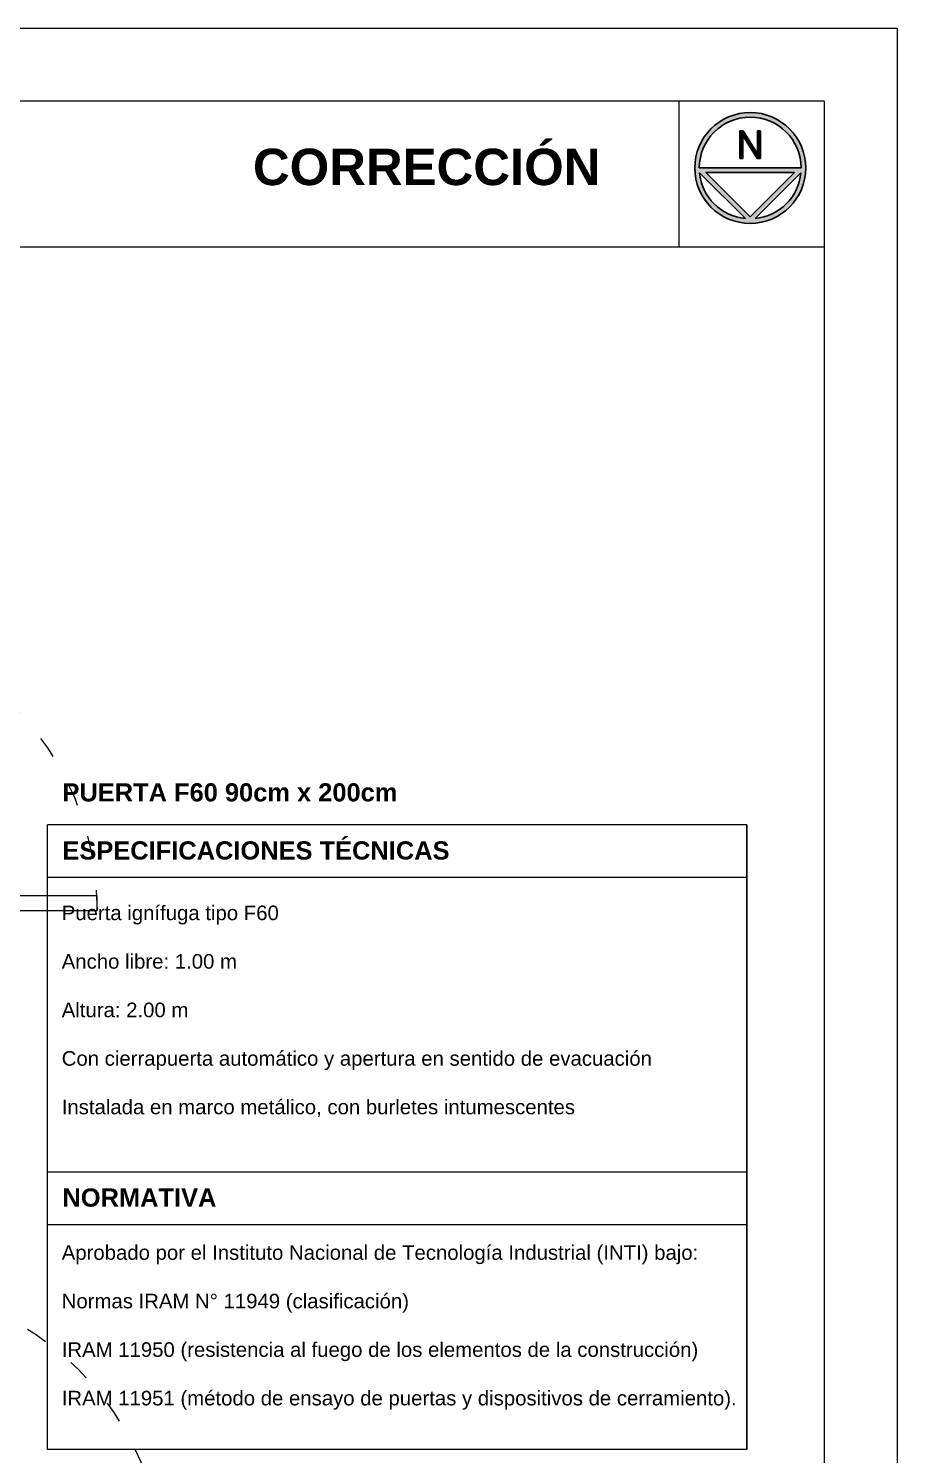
# Model space of a CAD drawing. Header units: millimetres. Extents: x -7 to 1246, y -1 to 1401.
# Drawn here: x 248.09 to 260.03, y 9.27 to 28.86 of the extents above; entities that cross this region are included whole.
import ezdxf

# ---------------------------------------------------------------- set-up
doc = ezdxf.new("R2010")
doc.units = ezdxf.units.MM
doc.linetypes.add('ACAD_ISO03W100', pattern=[30, 12, -18])
for name, color, linetype, lineweight in [('Carpinterias', 252, 'Continuous', 13), ('HATCH', 250, 'Continuous', 15), ('Mobiliario', 253, 'Continuous', 5), ('Textos', 250, 'Continuous', 15), ('Vista', 252, 'Continuous', 13)]:
    doc.layers.add(name, color=color, linetype=linetype, lineweight=lineweight)
doc.styles.add('Estilo_Generado_2', font='GOTHICB.TTF')
doc.styles.add('Juan', font='arial.ttf')

# ---------------------------------------------------------------- blocks, each defined once
blk = doc.blocks.new('ca_norte11')
at = {"layer": 'HATCH'}
h = blk.add_hatch(color=256, dxfattribs=at)
h.dxf.hatch_style = 1
h.paths.add_polyline_path([(14.2, -89.4), (10.3, -89.4), (10.3, -121), (-9.5, -89.4), (-14, -89.4), (-14, -127.2), (-10.1, -127.2), (-10.1, -95.6), (9.7, -127.2), (14.2, -127.2)], flags=0)
h.paths.add_polyline_path([(-76.2, -76.2, 1), (76.2, -76.2, 1)])
h.paths.add_polyline_path([(-60.9, -69.9), (0, -9), (60.9, -69.9)], flags=16)
h.paths.add_polyline_path([(69.9, -76.2, -1), (-69.9, -76.2)], flags=16)
h.paths.add_polyline_path([(14.2, -89.4), (14.2, -127.2), (9.7, -127.2), (-10.1, -95.6), (-10.1, -127.2), (-14, -127.2), (-14, -89.4), (-9.5, -89.4), (10.3, -121), (10.3, -89.4)], flags=0)
h.paths.add_polyline_path([(6.7, -6.7, -0.359245), (69.5, -69.5)], flags=16)
h.paths.add_polyline_path([(-69.5, -69.5, -0.359245), (-6.7, -6.7)], flags=16)
at = {"layer": 'HATCH', "true_color": 0x000000}
h = blk.add_hatch(dxfattribs=at)
h.set_pattern_fill('ANSI31', color=18, scale=0.016)
h.paths.add_polyline_path([(14.2, -89.4), (10.3, -89.4), (10.3, -121), (-9.5, -89.4), (-14, -89.4), (-14, -127.2), (-10.1, -127.2), (-10.1, -95.6), (9.7, -127.2), (14.2, -127.2)])
for p, q in [((-6.7, -6.7), (-69.5, -69.5)), ((0, -9), (-60.9, -69.9)), ((60.9, -69.9), (0, -9)), ((69.5, -69.5), (6.7, -6.7)), ((-69.9, -76.2), (69.9, -76.2)), ((-60.9, -69.9), (60.9, -69.9))]:
    blk.add_line(p, q)
blk.add_lwpolyline([(-14, -127.2), (-10.1, -127.2), (-10.1, -95.6), (9.7, -127.2), (14.2, -127.2), (14.2, -89.4), (10.3, -89.4), (10.3, -121), (-9.5, -89.4), (-14, -89.4)], close=True)
blk.add_circle((0, -76.2), 76.2)
for start, end in [(95.4788, 174.5212), (5.4788, 84.5212), (180, 0)]:
    blk.add_arc((0, -76.2), 69.9, start, end)
blk = doc.blocks.new('*U73')
at = {"transparency": 33554687}
for p, q in [((0, 0), (0.05, 0)), ((0.9, 0), (0.85, 0))]:
    blk.add_line(p, q, dxfattribs=at)
blk.add_lwpolyline([(0.05, 0), (0.05, 0.8), (0.09, 0.8), (0.09, 0)], close=True, dxfattribs=at)
at = {"linetype": 'ACAD_ISO03W100', "ltscale": 0.005, "transparency": 33554687}
blk.add_arc((0.05, 0), 0.8, 360, 90, dxfattribs=at)
blk = doc.blocks.new('*U302')
at = {"transparency": 33554687}
for p, q in [((0, 0), (0.05, 0)), ((0.9, 0), (0.85, 0))]:
    blk.add_line(p, q, dxfattribs=at)
blk.add_lwpolyline([(0.05, 0), (0.05, 0.8), (0.09, 0.8), (0.09, 0)], close=True, dxfattribs=at)
at = {"linetype": 'ACAD_ISO03W100', "ltscale": 0.005, "transparency": 33554687}
blk.add_arc((0.05, 0), 0.8, 360, 90, dxfattribs=at)
blk = doc.blocks.new('esc pvpv')
at = {"layer": 'Carpinterias', "transparency": 33554687, "xscale": -1, "rotation": 270}
for name, p in [('*U302', (204.0015, 267.7686)), ('*U73', (204.184, 265.9416))]:
    blk.add_blockref(name, p, dxfattribs=at)

msp = doc.modelspace()

# ---------------------------------------------------------------- linework, layer by layer
msp.add_line((257.958, 17.921), (257.958, 9.336))
at = {"lineweight": 13}
msp.add_lwpolyline([(218.025, -0.835), (260.025, -0.835), (260.025, 28.865), (218.025, 28.865)], close=True, dxfattribs=at)
at = {"lineweight": 13, "ltscale": 0.05}
msp.add_lwpolyline([(220.725, 0.165), (259.025, 0.165), (259.025, 27.865), (218.225, 27.865)], dxfattribs=at)
at = {"lineweight": 13}
for points in [[(257.958, 17.921), (248.353, 17.921)], [(257.958, 9.336), (248.353, 9.336), (248.353, 17.921)], [(248.353, 17.202), (257.958, 17.202)], [(257.958, 13.15), (248.353, 13.15)], [(248.353, 12.431), (257.958, 12.431)]]:
    msp.add_lwpolyline(points, dxfattribs=at)
at = {"layer": 'Vista'}
for p, q in [((257.025, 25.865), (257.025, 27.865)), ((220.725, 25.865), (259.025, 25.865))]:
    msp.add_line(p, q, dxfattribs=at)

# ---------------------------------------------------------------- block references
at = {"xscale": 5, "yscale": 5, "zscale": 5}
msp.add_blockref('esc pvpv', (-774.973, -1322.348), dxfattribs=at)
at = {"lineweight": 5, "xscale": 0.009999999999999985, "yscale": 0.009999999999999985, "zscale": 0.009999999999999985, "rotation": 180}
msp.add_blockref('ca_norte11', (258.003, 26.186), dxfattribs=at)

# ---------------------------------------------------------------- texts
at = {"layer": 'Mobiliario', "color": 18, "true_color": 0x000000, "insert": (251.173, 27.213), "char_height": 0.35, "attachment_point": 1, "style": 'Juan'}
msp.add_mtext_dynamic_manual_height_columns('{\\fArial|b1|i0|c0|p34;\\H1.42857x;\\C1;CORRECCIÓN }', width=12.8122, gutter_width=12.5, heights=[1.803], dxfattribs=at)
at = {"layer": 'Textos', "linetype": 'Continuous', "attachment_point": 3, "style": 'Estilo_Generado_2'}
for s, insert, char_height, width in [('\\A1;\\pxql;{\\fArial|b1|i0|c0|p34;PUERTA F60 90cm x 200cm}', (266.736, 18.493), 0.25, 18.17931), ('\\A1;\\pxql;{\\fArial|b1|i0|c0|p34;ESPECIFICACIONES TÉCNICAS}', (266.736, 17.695), 0.25, 18.17931), ('\\A1;\\pxql;{\\f@Arial Unicode MS|b0|i0|c0|p34;Puerta ignífuga tipo F60^J^JAncho libre: 1.00 m^J^JAltura: 2.00 m^J^JCon cierrapuerta automático y apertura en sentido de evacuación^J^JInstalada en marco metálico, con burletes intumescentes\\P\\P\\P\\P\\P\\PAprobado por el Instituto Nacional de Tecnología Industrial (INTI) bajo:\\P^JNormas IRAM N° 11949 (clasificación)\\P^JIRAM 11950 (resistencia al fuego de los elementos de la construcción)\\P\\PIRAM 11951 (método de ensayo de puertas y dispositivos de cerramiento).}', (261.537, 16.812), 0.2, 12.99033), ('\\A1;\\pxql;{\\fArial|b1|i0|c0|p34;NORMATIVA}', (266.736, 12.925), 0.25, 18.17931)]:
    msp.add_mtext(s, dxfattribs=dict(at, insert=insert, char_height=char_height, width=width))

doc.saveas('drawing.dxf')
